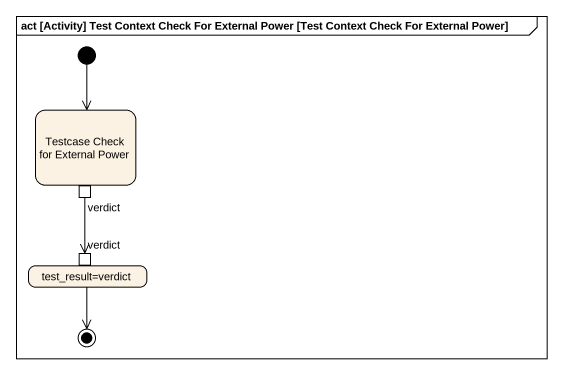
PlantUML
@startuml
mainframe act [Activity] Test Context Check For External Power [Test Context Check For External Power]
hide empty description
state "Testcase Check for External Power" as Testcase_Check_for_External {
  state verdict <<outputPin>>
}
state "test_result=verdict" as test_result_verdict {
  state "verdict" as verdict_2 <<inputPin>>
}
[*] --> Testcase_Check_for_External
verdict --> verdict_2
test_result_verdict --> [*]
@enduml
